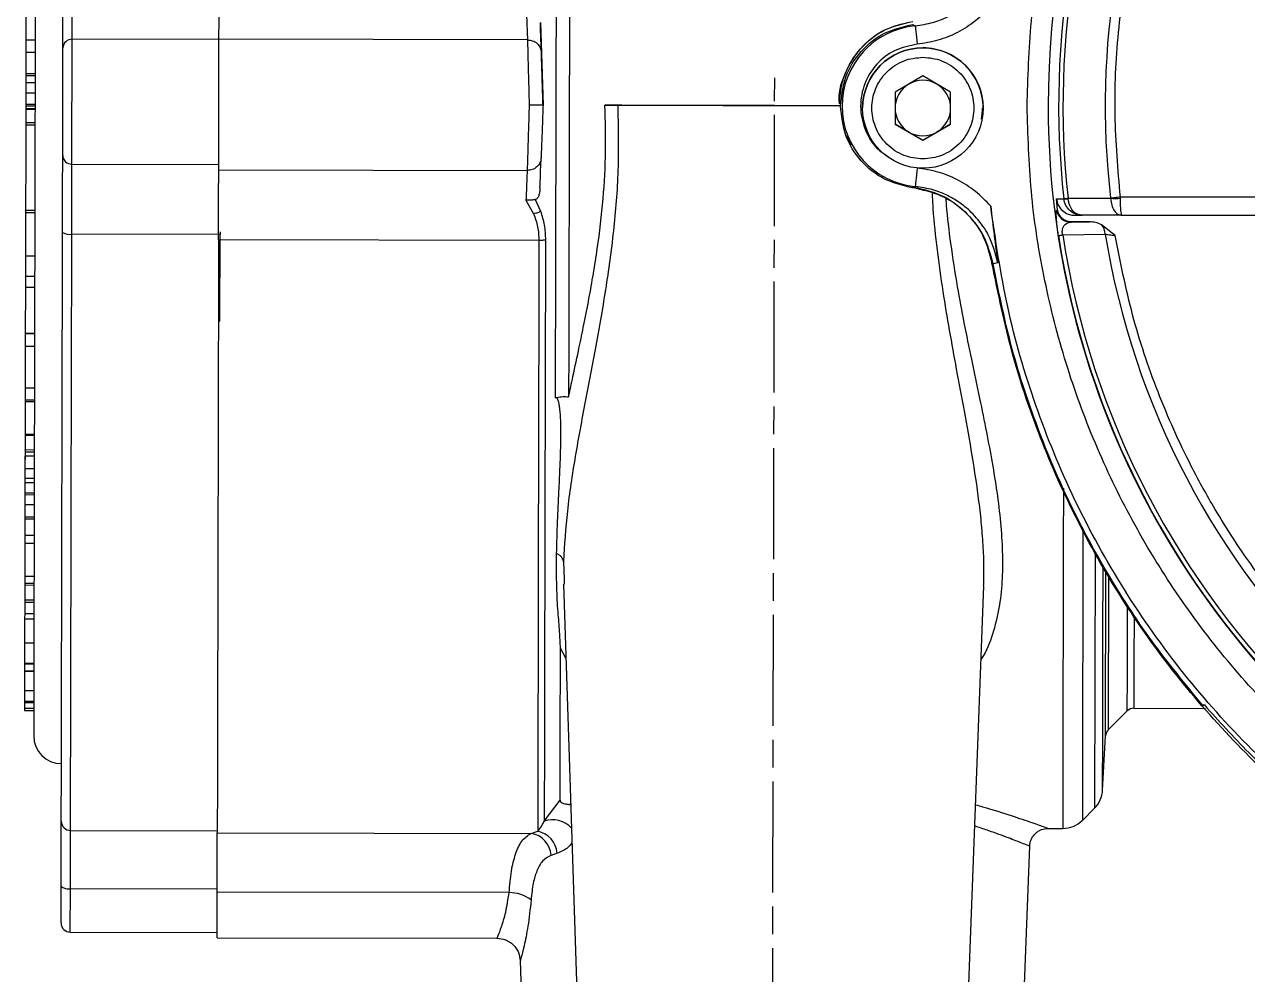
# Model space of a CAD drawing. Header units: millimetres. Extents: x 2028 to 4172, y 863 to 2379.
# Drawn here: x 2464.3 to 2596.3, y 2052.4 to 2155 of the extents above; entities that cross this region are included whole.
import ezdxf

# ---------------------------------------------------------------- set-up
doc = ezdxf.new("R2010")
doc.units = ezdxf.units.MM
doc.linetypes.add('AM_ISO08W050', pattern=[18, 12, -1.5, 3, -1.5])
doc.layers.add('AM_7', color=4, linetype='AM_ISO08W050', lineweight=25)

msp = doc.modelspace()

# ---------------------------------------------------------------- linework, layer by layer
at = {"color": 7, "linetype": 'Continuous', "lineweight": 25}
for p, q in [((2469.407, 2153.399), (2469.423, 2160.971)), ((2464.415, 2157.088), (2464.407, 2153.349)), ((2519.941, 2155.23), (2520.234, 2146.285)), ((2560.164, 2155.003), (2560.414, 2154.854)), ((2464.407, 2153.349), (2464.404, 2152.02)), ((2464.407, 2153.349), (2465.407, 2153.347)), ((2469.378, 2139.918), (2469.407, 2153.399)), ((2485.249, 2153.365), (2469.407, 2153.399)), ((2518.552, 2153.336), (2485.25, 2153.407)), ((2464.401, 2150.776), (2464.399, 2149.909)), ((2464.402, 2151.123), (2464.401, 2150.776)), ((2464.403, 2151.759), (2464.402, 2151.123)), ((2464.404, 2152.02), (2464.403, 2151.84)), ((2464.403, 2151.84), (2464.403, 2151.759)), ((2464.404, 2152.02), (2465.404, 2152.018)), ((2464.398, 2149.477), (2464.397, 2148.869)), ((2464.399, 2149.708), (2464.398, 2149.477)), ((2464.398, 2149.477), (2465.398, 2149.475)), ((2464.399, 2149.909), (2464.399, 2149.708)), ((2464.399, 2149.708), (2465.399, 2149.706)), ((2464.397, 2148.869), (2464.394, 2147.617)), ((2464.397, 2148.726), (2465.397, 2148.724)), ((2561.234, 2149.436), (2558.234, 2147.704)), ((2564.234, 2147.704), (2561.234, 2149.436)), ((2464.394, 2147.617), (2464.392, 2146.403)), ((2464.394, 2147.617), (2465.394, 2147.615)), ((2558.234, 2147.704), (2558.234, 2144.24)), ((2564.234, 2144.24), (2564.234, 2147.704)), ((2464.391, 2146.23), (2465.391, 2146.228)), ((2464.391, 2145.913), (2465.391, 2145.911)), ((2464.391, 2145.913), (2464.391, 2145.855)), ((2464.391, 2145.855), (2465.391, 2145.853)), ((2464.392, 2146.403), (2465.392, 2146.401)), ((2520.234, 2146.285), (2520.234, 2146.285)), ((2526.907, 2146.27), (2552.351, 2146.216)), ((2552.235, 2146.412), (2552.235, 2146.411)), ((2554.734, 2145.979), (2554.734, 2145.979)), ((2554.794, 2145.979), (2554.794, 2145.979)), ((2567.734, 2145.965), (2567.734, 2145.965)), ((2464.387, 2144.424), (2465.387, 2144.422)), ((2464.387, 2144.424), (2464.387, 2144.148)), ((2558.234, 2144.24), (2561.234, 2142.508)), ((2559.734, 2143.374), (2558.234, 2144.24)), ((2561.234, 2142.508), (2564.234, 2144.24)), ((2564.234, 2144.24), (2562.734, 2143.374)), ((2464.387, 2144.148), (2464.36, 2131.419)), ((2464.387, 2144.148), (2465.387, 2144.146)), ((2553.548, 2142.005), (2552.915, 2143.06)), ((2561.234, 2142.508), (2559.734, 2143.374)), ((2562.734, 2143.374), (2561.234, 2142.508)), ((2561.234, 2142.508), (2561.234, 2142.508)), ((2469.362, 2132.346), (2469.378, 2139.918)), ((2469.378, 2139.918), (2485.221, 2139.884)), ((2485.219, 2139.312), (2518.521, 2139.241)), ((2560.164, 2137.352), (2560.414, 2137.501)), ((2581.496, 2136.226), (2581.493, 2136.267)), ((2582.518, 2136.387), (2633.21, 2136.387)), ((2582.518, 2136.387), (2582.521, 2136.226)), ((2518.385, 2136.018), (2519.209, 2134.56)), ((2519.377, 2136.08), (2519.957, 2134.824)), ((2575.645, 2136.168), (2576.45, 2136.165)), ((2575.783, 2134.992), (2575.645, 2136.168)), ((2575.689, 2134.959), (2575.783, 2134.992)), ((2576.448, 2136.183), (2576.45, 2136.165)), ((2576.911, 2136.234), (2581.496, 2136.226)), ((2576.916, 2136.165), (2576.911, 2136.234)), ((2465.367, 2134.905), (2464.367, 2134.907)), ((2464.367, 2134.685), (2465.367, 2134.682)), ((2577.175, 2133.643), (2579.216, 2133.677)), ((2579.216, 2133.677), (2577.272, 2133.677)), ((2577.636, 2134.387), (2578.424, 2134.387)), ((2578.424, 2134.387), (2578.133, 2134.439)), ((2578.424, 2134.387), (2578.162, 2134.449)), ((2582.719, 2134.387), (2578.424, 2134.387)), ((2582.719, 2134.387), (2633.21, 2134.387)), ((2485.362, 2132.312), (2469.362, 2132.346)), ((2485.342, 2122.926), (2485.362, 2132.312)), ((2485.362, 2132.599), (2485.362, 2132.312)), ((2576.328, 2132.27), (2580.928, 2132.353)), ((2581.999, 2132.202), (2580.524, 2133.377)), ((2519.789, 2131.668), (2485.203, 2131.742)), ((2464.357, 2129.998), (2464.352, 2127.823)), ((2464.357, 2129.998), (2465.357, 2129.996)), ((2569.332, 2129.269), (2568.815, 2129.149)), ((2464.352, 2127.823), (2464.349, 2126.632)), ((2464.352, 2127.823), (2465.352, 2127.821)), ((2464.349, 2126.632), (2464.339, 2121.671)), ((2464.349, 2126.632), (2465.349, 2126.63)), ((2464.339, 2121.639), (2464.336, 2120.25)), ((2464.339, 2121.671), (2465.339, 2121.669)), ((2464.339, 2121.671), (2464.339, 2121.639)), ((2464.339, 2121.639), (2465.339, 2121.637)), ((2464.336, 2120.25), (2464.326, 2115.765)), ((2464.336, 2120.25), (2465.336, 2120.248)), ((2464.326, 2115.765), (2464.323, 2114.451)), ((2464.326, 2115.765), (2465.326, 2115.763)), ((2464.323, 2114.289), (2464.315, 2110.745)), ((2464.323, 2114.451), (2465.323, 2114.449)), ((2464.323, 2114.451), (2464.323, 2114.289)), ((2464.323, 2114.289), (2465.323, 2114.287)), ((2464.315, 2110.643), (2464.312, 2109.076)), ((2464.315, 2110.745), (2465.315, 2110.743)), ((2464.315, 2110.745), (2464.315, 2110.643)), ((2464.315, 2110.744), (2464.315, 2110.643)), ((2464.315, 2110.643), (2465.315, 2110.64)), ((2464.312, 2109.068), (2464.309, 2107.731)), ((2464.311, 2108.849), (2465.311, 2108.847)), ((2464.312, 2109.076), (2465.312, 2109.074)), ((2464.309, 2107.731), (2464.307, 2106.68)), ((2464.311, 2108.423), (2465.311, 2108.421)), ((2464.305, 2105.991), (2465.305, 2105.989)), ((2464.308, 2107.025), (2465.308, 2107.023)), ((2464.304, 2105.542), (2464.302, 2104.429)), ((2464.304, 2105.542), (2465.304, 2105.54)), ((2464.302, 2104.215), (2464.299, 2103.15)), ((2464.302, 2104.429), (2465.302, 2104.427)), ((2464.302, 2104.429), (2464.302, 2104.215)), ((2464.302, 2104.215), (2465.302, 2104.213)), ((2464.299, 2103.15), (2464.296, 2101.805)), ((2464.299, 2103.15), (2465.299, 2103.148)), ((2464.296, 2101.591), (2464.292, 2099.84)), ((2464.296, 2101.805), (2465.296, 2101.803)), ((2464.296, 2101.805), (2464.296, 2101.591)), ((2464.296, 2101.591), (2465.296, 2101.589)), ((2464.292, 2099.84), (2464.29, 2098.981)), ((2464.292, 2099.84), (2465.292, 2099.838)), ((2464.29, 2098.981), (2464.283, 2095.403)), ((2464.29, 2098.981), (2465.29, 2098.978)), ((2579.817, 2098.003), (2579.758, 2070.343)), ((2522.44, 2097.007), (2522.512, 2095.035)), ((2464.283, 2095.403), (2464.281, 2094.641)), ((2464.283, 2095.403), (2465.283, 2095.401)), ((2580.956, 2078.159), (2580.994, 2095.921)), ((2581.284, 2095.484), (2581.249, 2078.813)), ((2464.281, 2094.458), (2464.277, 2092.847)), ((2464.281, 2094.641), (2465.281, 2094.639)), ((2464.281, 2094.641), (2464.281, 2094.458)), ((2464.281, 2094.458), (2465.281, 2094.456)), ((2522.438, 2094.547), (2524.021, 2046.277)), ((2522.512, 2095.035), (2522.53, 2094.55)), ((2566.02, 2046.187), (2567.806, 2094.351)), ((2567.795, 2094.352), (2567.798, 2094.523)), ((2464.277, 2092.847), (2465.277, 2092.845)), ((2464.277, 2092.847), (2464.277, 2092.593)), ((2464.274, 2091.372), (2464.273, 2090.805)), ((2464.277, 2092.593), (2464.274, 2091.372)), ((2464.274, 2091.372), (2465.274, 2091.37)), ((2464.277, 2092.593), (2465.277, 2092.591)), ((2464.273, 2090.805), (2464.267, 2088.202)), ((2464.273, 2090.805), (2465.273, 2090.803)), ((2464.267, 2088.202), (2464.263, 2086.008)), ((2464.267, 2088.202), (2465.267, 2088.2)), ((2522.7, 2086.573), (2522.109, 2087.633)), ((2464.261, 2085.156), (2464.256, 2083.061)), ((2464.262, 2085.94), (2464.261, 2085.201)), ((2464.261, 2085.201), (2464.261, 2085.156)), ((2464.261, 2085.201), (2465.261, 2085.199)), ((2464.261, 2085.156), (2465.261, 2085.154)), ((2464.263, 2086.008), (2464.262, 2085.94)), ((2464.262, 2085.94), (2465.262, 2085.938)), ((2464.263, 2086.008), (2465.263, 2086.006)), ((2464.256, 2083.061), (2464.254, 2081.926)), ((2464.256, 2083.061), (2465.256, 2083.058)), ((2464.254, 2081.754), (2464.252, 2081.14)), ((2464.252, 2081.14), (2465.252, 2081.138)), ((2464.252, 2081.14), (2464.252, 2080.918)), ((2464.252, 2080.918), (2465.252, 2080.916)), ((2464.254, 2081.926), (2465.254, 2081.924)), ((2464.254, 2081.926), (2464.254, 2081.754)), ((2464.254, 2081.754), (2465.253, 2081.752)), ((2581.249, 2078.813), (2583.302, 2080.857)), ((2584.009, 2081.149), (2591.758, 2081.132)), ((2591.485, 2081.423), (2591.597, 2081.535)), ((2580.635, 2072.271), (2580.956, 2078.159)), ((2520.362, 2068.941), (2522.074, 2071.204)), ((2523.013, 2070.76), (2523.216, 2070.813)), ((2523.013, 2070.76), (2523.22, 2070.709)), ((2578.448, 2069.039), (2579.758, 2070.343)), ((2469.21, 2061.627), (2469.224, 2067.949)), ((2469.224, 2067.949), (2485.067, 2067.915)), ((2485.066, 2067.707), (2518.942, 2067.634)), ((2518.942, 2067.634), (2519.652, 2067.855)), ((2574.767, 2068.168), (2576.325, 2068.165)), ((2521.752, 2065.487), (2521.101, 2065.259)), ((2572.02, 2046.174), (2572.764, 2066.243)), ((2469.201, 2056.959), (2469.21, 2061.627)), ((2485.053, 2061.593), (2469.21, 2061.627)), ((2516.569, 2061.228), (2485.053, 2061.295)), ((2469.201, 2056.959), (2485.043, 2056.925)), ((2485.042, 2056.36), (2515.279, 2056.296)), ((2517.771, 2053.913), (2518.021, 2046.29))]:
    msp.add_line(p, q, dxfattribs=at)
at = {"color": 7, "linetype": 'Continuous', "lineweight": 25, "flags": 128}
for points in [[(2523.087, 2157.693), (2523.076, 2152.244), (2523.064, 2146.766), (2523.052, 2141.286), (2523.04, 2135.83), (2523.029, 2130.426), (2523.017, 2125.1), (2523.006, 2119.878), (2522.995, 2114.788)], [(2521.581, 2114.675), (2521.592, 2119.61), (2521.602, 2124.667), (2521.613, 2129.824), (2521.625, 2135.055), (2521.636, 2140.338), (2521.647, 2145.648), (2521.659, 2150.961), (2521.67, 2156.252)], [(2560.414, 2154.854), (2560.418, 2154.81), (2560.429, 2154.692), (2560.447, 2154.506), (2560.47, 2154.259), (2560.499, 2153.958), (2560.531, 2153.617), (2560.566, 2153.247), (2560.602, 2152.863)], [(2560.602, 2139.492), (2560.566, 2139.107), (2560.531, 2138.738), (2560.499, 2138.396), (2560.47, 2138.096), (2560.447, 2137.848), (2560.429, 2137.662), (2560.418, 2137.545), (2560.414, 2137.501)], [(2581.493, 2136.267), (2581.6, 2136.279), (2581.715, 2136.293), (2581.838, 2136.307), (2581.966, 2136.322), (2582.1, 2136.338), (2582.237, 2136.354), (2582.377, 2136.37), (2582.518, 2136.387)], [(2576.448, 2136.183), (2576.462, 2136.185), (2576.49, 2136.188), (2576.53, 2136.192), (2576.583, 2136.198), (2576.648, 2136.205), (2576.725, 2136.214), (2576.813, 2136.224), (2576.911, 2136.234)], [(2577.175, 2133.643), (2577.23, 2133.662), (2577.272, 2133.677)], [(2469.224, 2067.949), (2469.226, 2069.09), (2469.23, 2070.581), (2469.234, 2072.416), (2469.238, 2074.588), (2469.244, 2077.086), (2469.25, 2079.898), (2469.256, 2083.012), (2469.263, 2086.415), (2469.271, 2090.09), (2469.28, 2094.021), (2469.289, 2098.19), (2469.298, 2102.579), (2469.308, 2107.167), (2469.318, 2111.934), (2469.329, 2116.857), (2469.339, 2121.916), (2469.35, 2127.087), (2469.362, 2132.346)], [(2519.789, 2131.668), (2519.777, 2126.209), (2519.766, 2120.847), (2519.755, 2115.61), (2519.744, 2110.523), (2519.733, 2105.611), (2519.723, 2100.897), (2519.714, 2096.406), (2519.704, 2092.158), (2519.696, 2088.174), (2519.688, 2084.475), (2519.681, 2081.078), (2519.674, 2077.999), (2519.668, 2075.254), (2519.663, 2072.857), (2519.659, 2070.818), (2519.655, 2069.148), (2519.652, 2067.855)], [(2520.496, 2131.72), (2520.485, 2126.488), (2520.474, 2121.346), (2520.463, 2116.317), (2520.453, 2111.423), (2520.443, 2106.686), (2520.433, 2102.128), (2520.424, 2097.77), (2520.415, 2093.631), (2520.406, 2089.73), (2520.399, 2086.084), (2520.391, 2082.711), (2520.385, 2079.624), (2520.379, 2076.839), (2520.374, 2074.368), (2520.369, 2072.222), (2520.365, 2070.41), (2520.362, 2068.941)], [(2575.868, 2132.199), (2575.882, 2132.202), (2575.909, 2132.206), (2575.949, 2132.212), (2576.002, 2132.22), (2576.067, 2132.23), (2576.143, 2132.242), (2576.23, 2132.255), (2576.328, 2132.27)], [(2576.403, 2104.907), (2576.402, 2104.05), (2576.392, 2099.746), (2576.384, 2095.651), (2576.375, 2091.783), (2576.368, 2088.159), (2576.36, 2084.796), (2576.354, 2081.709), (2576.348, 2078.911), (2576.342, 2076.415), (2576.338, 2074.233), (2576.334, 2072.374), (2576.331, 2070.846), (2576.328, 2069.657), (2576.326, 2068.812), (2576.325, 2068.314), (2576.325, 2068.165)], [(2578.515, 2100.224), (2578.512, 2099.183), (2578.504, 2095.124), (2578.496, 2091.301), (2578.488, 2087.735), (2578.481, 2084.439), (2578.475, 2081.431), (2578.469, 2078.724), (2578.464, 2076.331), (2578.459, 2074.262), (2578.455, 2072.528), (2578.453, 2071.136), (2578.45, 2070.093), (2578.449, 2069.404), (2578.448, 2069.072), (2578.448, 2069.039)], [(2468.211, 2061.981), (2468.23, 2061.912), (2468.287, 2061.846), (2468.379, 2061.785), (2468.504, 2061.731), (2468.655, 2061.687), (2468.828, 2061.654), (2469.015, 2061.634), (2469.21, 2061.627)]]:
    msp.add_lwpolyline(points, dxfattribs=at)
at = {"color": 7, "linetype": 'Continuous', "lineweight": 25}
msp.add_circle((2561.234, 2145.972), 6.5, dxfattribs=at)
for centre, radius, start, end in [((2666.234, 2146.177), 91.48, 295.79271, 180), ((2666.234, 2146.176), 90.341, 353.64897, 186.35103), ((2666.234, 2146.176), 89.875, 353.64897, 186.35103), ((2666.234, 2146.176), 85.319, 353.33017, 186.66983), ((2561.234, 2146.177), 8.715, 95.40246, 264.59754), ((2469.374, 2152.43), 0.97, 88.05077, 177.92611), ((2561.234, 2145.972), 6.5, 90, 179.93876), ((2561.234, 2145.972), 6.5, 359.93876, 90), ((2561.234, 2145.972), 3, 120, 180), ((2561.234, 2145.972), 3, 60, 120), ((2561.234, 2145.972), 3, 0, 60), ((2561.234, 2145.972), 3, 180, 240), ((2561.234, 2145.972), 3, 300, 0), ((2666.234, 2146.177), 91.48, 180, 290.22656), ((2561.234, 2145.972), 3, 240, 300), ((2469.349, 2140.887), 0.97, 181.82891, 271.70426), ((2577.178, 2135.143), 1.5, 187.07071, 269.91276), ((2576.683, 2137.991), 1.84, 262.72784, 277.27081), ((2582.009, 2150.549), 14.332, 267.94958, 272.05017), ((2469.123, 2133.878), 1.551, 240.61194, 278.85648), ((2579.167, 2132.251), 1.764, 3.33536, 39.6988), ((2666.234, 2146.177), 86.42, 189.2043, 262.12076), ((2666.234, 2146.177), 91.441, 188.79238, 262.46584), ((2666.234, 2146.177), 90.976, 188.79238, 262.46584), ((2584.007, 2080.149), 1, 89.87803, 134.86738), ((2468.246, 2078.161), 3, 179.87751, 269.87751), ((2581.954, 2078.105), 1, 134.87751, 176.87751), ((2577.641, 2072.469), 3, 314.87751, 356.87751), ((2469.218, 2068.941), 0.992, 180.34725, 270.33968), ((2521.272, 2066.398), 2.7, 41.22775, 109.68883), ((2576.331, 2071.165), 3, 269.87751, 314.87751), ((2518.509, 2065.072), 2.599, 4.13755, 80.39959), ((2519.14, 2065.286), 2.62, 4.39901, 78.72064), ((2516.591, 2057.271), 3.957, 53.57818, 90.31639), ((2469.203, 2057.959), 1, 179.87751, 269.87751)]:
    msp.add_arc(centre, radius, start, end, dxfattribs=at)
msp.add_ellipse((2561.234, 2145.972), major_axis=(0.003, 6.44), ratio=0.9999906, start_param=4.5235268, end_param=4.7129235, dxfattribs=at)
for points in [[(2572.494, 2146.177), (2572.581, 2149.245), (2572.755, 2155.38), (2574.158, 2164.495), (2576.383, 2173.432), (2579.491, 2182.108), (2583.43, 2190.437), (2588.167, 2198.34), (2593.656, 2205.741), (2599.843, 2212.568), (2606.671, 2218.756), (2614.071, 2224.245), (2621.974, 2228.982), (2630.304, 2232.921), (2638.979, 2236.028), (2647.917, 2238.254), (2657.032, 2239.657), (2663.167, 2239.831), (2666.234, 2239.918)], [(2666.234, 2230.463), (2663.272, 2230.373), (2657.346, 2230.192), (2648.557, 2228.737), (2639.964, 2226.432), (2631.663, 2223.217), (2623.746, 2219.152), (2616.301, 2214.274), (2609.411, 2208.64), (2603.152, 2202.312), (2597.594, 2195.36), (2592.798, 2187.862), (2588.818, 2179.901), (2585.7, 2171.566), (2583.471, 2162.947), (2582.179, 2154.145), (2581.755, 2145.246), (2582.264, 2139.34), (2582.518, 2136.387)], [(2485.25, 2153.407), (2485.25, 2153.764), (2485.252, 2154.478), (2485.256, 2156.277), (2485.26, 2158.46), (2485.264, 2160.138), (2485.266, 2160.977)], [(2552.344, 2146.177), (2552.458, 2147.253), (2552.685, 2149.403), (2554.449, 2152.19), (2557.002, 2154.276), (2559.11, 2154.761), (2560.164, 2155.003)], [(2485.219, 2139.312), (2485.22, 2139.637), (2485.221, 2140.286), (2485.225, 2141.998), (2485.23, 2144.067), (2485.234, 2146.359), (2485.239, 2148.652), (2485.244, 2150.721), (2485.247, 2152.433), (2485.249, 2153.082), (2485.25, 2153.407)], [(2545.234, 2146.231), (2543.675, 2146.235), (2540.556, 2146.241), (2536.058, 2146.251), (2531.85, 2146.26), (2529.479, 2146.265), (2528.294, 2146.268)], [(2560.164, 2137.352), (2559.11, 2137.594), (2557.002, 2138.078), (2554.449, 2140.165), (2552.685, 2142.951), (2552.458, 2145.102), (2552.344, 2146.177)], [(2666.234, 2052.437), (2663.167, 2052.524), (2657.032, 2052.698), (2647.917, 2054.101), (2638.979, 2056.326), (2630.304, 2059.434), (2621.974, 2063.372), (2614.071, 2068.11), (2606.671, 2073.598), (2599.843, 2079.786), (2593.656, 2086.613), (2588.167, 2094.014), (2583.43, 2101.917), (2579.491, 2110.247), (2576.383, 2118.922), (2574.158, 2127.86), (2572.755, 2136.974), (2572.581, 2143.11), (2572.494, 2146.177)], [(2485.203, 2131.742), (2485.205, 2132.581), (2485.209, 2134.259), (2485.213, 2136.442), (2485.217, 2138.241), (2485.219, 2138.955), (2485.219, 2139.312)], [(2655.445, 2048.504), (2651.793, 2049.028), (2644.49, 2050.076), (2633.847, 2053.196), (2623.604, 2057.403), (2613.903, 2062.759), (2604.864, 2069.163), (2596.602, 2076.545), (2589.221, 2084.807), (2582.816, 2093.846), (2577.461, 2103.547), (2573.253, 2113.79), (2570.133, 2124.433), (2569.085, 2131.736), (2568.561, 2135.388)], [(2485.203, 2131.742), (2485.198, 2129.127), (2485.186, 2123.898), (2485.17, 2116.318), (2485.155, 2109.03), (2485.14, 2102.12), (2485.126, 2095.653), (2485.113, 2089.696), (2485.102, 2084.309), (2485.092, 2079.545), (2485.083, 2075.449), (2485.076, 2072.08), (2485.07, 2069.401), (2485.067, 2068.272), (2485.066, 2067.707)], [(2520.496, 2131.72), (2520.447, 2131.712), (2520.349, 2131.696), (2520.174, 2131.68), (2519.985, 2131.67), (2519.854, 2131.669), (2519.789, 2131.668)], [(2648.902, 2048.706), (2645.608, 2049.393), (2639.02, 2050.765), (2629.467, 2054.086), (2620.284, 2058.29), (2611.581, 2063.426), (2603.444, 2069.415), (2595.96, 2076.203), (2589.204, 2083.716), (2583.25, 2091.878), (2578.151, 2100.603), (2573.987, 2109.804), (2570.707, 2119.371), (2569.363, 2125.965), (2568.69, 2129.262)], [(2591.485, 2081.423), (2589.598, 2083.72), (2585.824, 2088.313), (2580.979, 2095.814), (2576.778, 2103.685), (2573.331, 2111.913), (2570.578, 2120.408), (2569.403, 2126.236), (2568.815, 2129.149)], [(2591.597, 2081.535), (2593.173, 2079.779), (2596.326, 2076.268), (2599.836, 2073.116), (2601.592, 2071.54)], [(2485.053, 2061.295), (2485.054, 2062.086), (2485.058, 2063.669), (2485.062, 2065.581), (2485.065, 2067.041), (2485.066, 2067.485), (2485.066, 2067.707)], [(2485.042, 2056.36), (2485.042, 2056.428), (2485.042, 2056.563), (2485.045, 2057.632), (2485.048, 2059.21), (2485.051, 2060.6), (2485.053, 2061.295)]]:
    msp.add_open_spline(points, degree=3, dxfattribs=at)
for points, knots in [([(2465.539, 2215.167), (2465.539, 2215.112), (2465.538, 2215.002), (2465.536, 2214.092), (2465.533, 2212.606), (2465.529, 2210.432), (2465.523, 2207.602), (2465.515, 2204.088), (2465.506, 2199.934), (2465.496, 2195.19), (2465.485, 2189.929), (2465.473, 2184.237), (2465.46, 2178.214), (2465.446, 2171.991), (2465.433, 2165.626), (2465.419, 2159.273), (2465.406, 2152.934), (2465.397, 2148.756), (2465.392, 2146.667)], [0, 0, 0, 0, 0.058246, 0.1164969, 0.1782401, 0.2399881, 0.303803, 0.3686255, 0.4341376, 0.5, 0.5658624, 0.6313745, 0.696197, 0.7600119, 0.821755, 0.8835031, 0.9417503, 1, 1, 1, 1]), ([(2560.414, 2154.854), (2561.055, 2154.95), (2562.278, 2155.135), (2563.757, 2155.737), (2564.846, 2156.352), (2565.613, 2156.894), (2566.9, 2157.989), (2568.48, 2159.948), (2569.052, 2162.055), (2569.332, 2163.086)], [0, 0, 0, 0, 0.1490589, 0.284486, 0.365253, 0.4374072, 0.5004523, 0.7554674, 1, 1, 1, 1]), ([(2468.405, 2152.465), (2468.406, 2152.856), (2468.407, 2153.651), (2468.411, 2155.641), (2468.417, 2158.054), (2468.421, 2159.891), (2468.422, 2160.794)], [0, 0, 0, 0, 0.2457963, 0.5, 0.7542037, 1, 1, 1, 1]), ([(2518.429, 2156.56), (2518.456, 2155.845), (2518.509, 2154.462), (2518.538, 2153.703), (2518.552, 2153.336)], [0, 0, 0, 0, 0.5167256, 1, 1, 1, 1]), ([(2568.561, 2156.967), (2568.027, 2156.414), (2566.962, 2155.313), (2565.005, 2154.093), (2562.877, 2153.207), (2561.362, 2152.978), (2560.602, 2152.863)], [0, 0, 0, 0, 0.250755, 0.4999887, 0.7492331, 1, 1, 1, 1]), ([(2520.048, 2151.976), (2520.035, 2152.36), (2520.01, 2153.142), (2519.964, 2154.527), (2519.941, 2155.23)], [0, 0, 0, 0, 0.49215484, 1, 1, 1, 1]), ([(2552.236, 2146.412), (2552.236, 2146.415), (2552.043, 2147.48), (2552.727, 2149.689), (2554.33, 2152.487), (2556.955, 2154.598), (2559.077, 2155.089), (2560.137, 2155.335)], [0, 0, 0, 0, 0.0007305, 0.2505479, 0.5003652, 0.7501826, 1, 1, 1, 1]), ([(2552.235, 2146.421), (2552.289, 2147.167), (2552.38, 2148.422), (2553.117, 2150.474), (2554.501, 2152.624), (2556.982, 2154.615), (2559.108, 2155.1), (2560.137, 2155.335)], [0, 0, 0, 0, 0.1721657, 0.2895759, 0.5005369, 0.7581236, 1, 1, 1, 1]), ([(2468.392, 2146.661), (2468.394, 2147.272), (2468.396, 2148.525), (2468.4, 2150.241), (2468.403, 2151.659), (2468.404, 2152.2), (2468.405, 2152.465)], [0, 0, 0, 0, 0.24417795, 0.5, 0.75582205, 1, 1, 1, 1]), ([(2518.552, 2153.336), (2518.558, 2153.071), (2518.572, 2152.531), (2518.607, 2151.129), (2518.65, 2149.543), (2518.693, 2147.878), (2518.719, 2146.845), (2518.733, 2146.288)], [0, 0, 0, 0, 0.210699, 0.4283077, 0.6613624, 0.8175755, 1, 1, 1, 1]), ([(2518.552, 2153.336), (2518.736, 2153.318), (2519.12, 2153.28), (2519.619, 2152.967), (2519.968, 2152.509), (2520.022, 2152.149), (2520.048, 2151.976)], [0, 0, 0, 0, 0.2401532, 0.4994831, 0.7591014, 1, 1, 1, 1]), ([(2560.602, 2152.863), (2559.788, 2152.697), (2558.16, 2152.364), (2556.154, 2150.789), (2554.828, 2148.66), (2554.361, 2146.171), (2554.841, 2143.718), (2555.94, 2141.766), (2557.055, 2141.023), (2557.481, 2140.739)], [0, 0, 0, 0, 0.1511127, 0.3022254, 0.453338, 0.6044507, 0.7555634, 0.9066761, 1, 1, 1, 1]), ([(2464.404, 2152.02), (2464.403, 2151.545), (2464.4, 2150.463), (2464.399, 2149.901), (2464.399, 2149.749), (2464.399, 2149.708)], [0, 0, 0, 0, 0.3643853, 0.8308514, 1, 1, 1, 1]), ([(2520.234, 2146.285), (2520.214, 2146.901), (2520.174, 2148.132), (2520.119, 2149.804), (2520.074, 2151.189), (2520.056, 2151.713), (2520.048, 2151.976)], [0, 0, 0, 0, 0.2499144, 0.4998312, 0.749722, 1, 1, 1, 1]), ([(2561.234, 2140.472), (2560.542, 2140.545), (2559.478, 2140.658), (2558.197, 2141.344), (2557.317, 2142.054), (2556.603, 2142.935), (2555.938, 2144.216), (2555.601, 2145.972), (2555.938, 2147.728), (2556.603, 2149.009), (2557.317, 2149.89), (2558.197, 2150.6), (2559.478, 2151.285), (2560.542, 2151.398), (2561.234, 2151.472)], [0, 0, 0, 0, 0.1197284, 0.1841803, 0.25, 0.3158197, 0.3802716, 0.5, 0.6197284, 0.6841803, 0.75, 0.8158197, 0.8802716, 1, 1, 1, 1]), ([(2561.234, 2151.472), (2561.926, 2151.398), (2562.99, 2151.285), (2564.271, 2150.6), (2565.151, 2149.89), (2565.865, 2149.009), (2566.53, 2147.728), (2566.867, 2145.972), (2566.53, 2144.216), (2565.865, 2142.935), (2565.151, 2142.054), (2564.271, 2141.344), (2562.99, 2140.658), (2561.926, 2140.545), (2561.234, 2140.472)], [0, 0, 0, 0, 0.1197284, 0.1841803, 0.25, 0.3158197, 0.3802716, 0.5, 0.6197284, 0.6841803, 0.75, 0.8158197, 0.8802716, 1, 1, 1, 1]), ([(2464.398, 2149.477), (2464.398, 2149.449), (2464.398, 2149.394), (2464.398, 2149.244), (2464.397, 2149.035), (2464.397, 2148.855), (2464.397, 2148.748), (2464.397, 2148.726)], [0, 0, 0, 0, 0.2821351, 0.5661087, 0.7576061, 0.9501635, 1, 1, 1, 1]), ([(2464.391, 2145.855), (2464.39, 2145.452), (2464.388, 2144.762), (2464.388, 2144.523), (2464.387, 2144.424)], [0, 0, 0, 0, 0.58376, 1, 1, 1, 1]), ([(2464.392, 2146.403), (2464.392, 2146.4), (2464.392, 2146.393), (2464.392, 2146.335), (2464.391, 2146.265), (2464.391, 2146.23)], [0, 0, 0, 0, 0.35686, 0.67714, 1, 1, 1, 1]), ([(2464.392, 2146.374), (2464.391, 2146.302), (2464.391, 2146.085), (2464.391, 2145.982), (2464.391, 2145.913)], [0, 0, 0, 0, 0.3322323, 1, 1, 1, 1]), ([(2465.392, 2146.667), (2465.388, 2144.578), (2465.379, 2140.4), (2465.365, 2134.061), (2465.352, 2127.709), (2465.338, 2121.343), (2465.325, 2115.12), (2465.312, 2109.097), (2465.3, 2103.405), (2465.289, 2098.144), (2465.278, 2093.4), (2465.27, 2089.246), (2465.262, 2085.732), (2465.256, 2082.902), (2465.251, 2080.728), (2465.248, 2079.242), (2465.246, 2078.332), (2465.246, 2078.222), (2465.246, 2078.167)], [0, 0, 0, 0, 0.0582472, 0.1164969, 0.1782401, 0.2399881, 0.303803, 0.3686255, 0.4341376, 0.5, 0.5658624, 0.6313745, 0.696197, 0.7600119, 0.821755, 0.8835031, 0.9417491, 1, 1, 1, 1]), ([(2468.38, 2140.856), (2468.38, 2141.121), (2468.382, 2141.662), (2468.385, 2143.08), (2468.388, 2144.796), (2468.391, 2146.049), (2468.392, 2146.661)], [0, 0, 0, 0, 0.244178, 0.5, 0.755822, 1, 1, 1, 1]), ([(2518.733, 2146.288), (2518.717, 2145.731), (2518.686, 2144.697), (2518.636, 2143.032), (2518.587, 2141.446), (2518.546, 2140.045), (2518.529, 2139.506), (2518.521, 2139.241)], [0, 0, 0, 0, 0.1824675, 0.3387374, 0.5719456, 0.7894595, 1, 1, 1, 1]), ([(2520.234, 2146.285), (2520.221, 2146.285), (2520.192, 2146.285), (2519.972, 2146.286), (2519.686, 2146.287), (2519.402, 2146.288), (2519.077, 2146.289), (2518.848, 2146.288), (2518.733, 2146.288)], [0, 0, 0, 0, 0.18847997, 0.42721358, 0.56362109, 0.70735592, 0.85432769, 1, 1, 1, 1]), ([(2520.234, 2146.285), (2520.211, 2145.667), (2520.166, 2144.438), (2520.104, 2142.777), (2520.053, 2141.389), (2520.033, 2140.862), (2520.023, 2140.595)], [0, 0, 0, 0, 0.25071243, 0.49860627, 0.74572197, 1, 1, 1, 1]), ([(2528.294, 2146.268), (2528.343, 2144.059), (2528.44, 2139.644), (2527.933, 2133.111), (2527.065, 2126.636), (2525.951, 2120.356), (2524.766, 2114.221), (2523.669, 2108.268), (2522.767, 2102.471), (2522.547, 2098.802), (2522.44, 2097.007)], [0, 0, 0, 0, 0.1250292, 0.2499672, 0.3728497, 0.5015606, 0.6239941, 0.7479003, 0.8765979, 1, 1, 1, 1]), ([(2522.995, 2114.788), (2523.15, 2115.511), (2523.53, 2117.284), (2524.087, 2119.883), (2524.67, 2122.697), (2525.186, 2125.334), (2525.675, 2128.069), (2526.24, 2131.654), (2526.758, 2136.063), (2527.056, 2141.251), (2526.956, 2144.62), (2526.907, 2146.27)], [0, 0, 0, 0, 0.0735541, 0.1803514, 0.2595907, 0.3508784, 0.4369274, 0.5223462, 0.6912899, 0.8487585, 1, 1, 1, 1]), ([(2528.293, 2146.268), (2528.12, 2146.268), (2527.833, 2146.268), (2527.342, 2146.27), (2527.052, 2146.27), (2526.907, 2146.27)], [0, 0, 0, 0, 0.4297583, 0.7147964, 1, 1, 1, 1]), ([(2552.351, 2146.216), (2551.534, 2146.218), (2549.233, 2146.223), (2546.802, 2146.228), (2545.234, 2146.231)], [0, 0, 0, 0, 0.35526271, 1, 1, 1, 1]), ([(2468.362, 2132.527), (2468.364, 2133.43), (2468.368, 2135.267), (2468.373, 2137.68), (2468.377, 2139.67), (2468.379, 2140.466), (2468.38, 2140.856)], [0, 0, 0, 0, 0.2457963, 0.5, 0.7542037, 1, 1, 1, 1]), ([(2520.023, 2140.595), (2519.997, 2140.421), (2519.942, 2140.061), (2519.59, 2139.605), (2519.091, 2139.295), (2518.706, 2139.258), (2518.521, 2139.24)], [0, 0, 0, 0, 0.2408964, 0.5005148, 0.7598458, 1, 1, 1, 1]), ([(2519.903, 2137.341), (2519.929, 2138.04), (2519.98, 2139.424), (2520.009, 2140.207), (2520.023, 2140.595)], [0, 0, 0, 0, 0.5043694, 1, 1, 1, 1]), ([(2518.521, 2139.241), (2518.506, 2138.874), (2518.474, 2138.115), (2518.415, 2136.732), (2518.385, 2136.018)], [0, 0, 0, 0, 0.4833289, 1, 1, 1, 1]), ([(2568.561, 2135.388), (2568.027, 2135.94), (2566.962, 2137.042), (2565.005, 2138.262), (2562.877, 2139.148), (2561.362, 2139.377), (2560.602, 2139.492)], [0, 0, 0, 0, 0.250755, 0.4999887, 0.7492331, 1, 1, 1, 1]), ([(2519.903, 2137.341), (2519.893, 2137.192), (2519.874, 2136.91), (2519.793, 2136.572), (2519.695, 2136.349), (2519.605, 2136.215), (2519.498, 2136.117), (2519.417, 2136.092), (2519.377, 2136.08)], [0, 0, 0, 0, 0.2899249, 0.5479671, 0.6695696, 0.7795481, 0.889482, 1, 1, 1, 1]), ([(2568.815, 2129.149), (2568.534, 2130.182), (2567.972, 2132.243), (2565.954, 2134.788), (2563.304, 2136.669), (2561.212, 2137.124), (2560.164, 2137.352)], [0, 0, 0, 0, 0.2500466, 0.4994486, 0.7493959, 1, 1, 1, 1]), ([(2560.28, 2137.421), (2561.258, 2137.202), (2563.275, 2136.75), (2565.85, 2134.89), (2567.857, 2132.35), (2568.412, 2130.291), (2568.69, 2129.262)], [0, 0, 0, 0, 0.2386895, 0.4924596, 0.7462298, 1, 1, 1, 1]), ([(2569.332, 2129.269), (2569.057, 2130.303), (2568.686, 2131.695), (2567.731, 2133.23), (2567.053, 2134.11), (2566.237, 2134.949), (2565.219, 2135.775), (2563.908, 2136.557), (2562.278, 2137.22), (2561.055, 2137.404), (2560.414, 2137.501)], [0, 0, 0, 0, 0.2442896, 0.329036, 0.4144898, 0.500125, 0.5979924, 0.7157703, 0.8510724, 1, 1, 1, 1]), ([(2567.798, 2094.523), (2567.814, 2095.054), (2567.853, 2096.347), (2567.77, 2098.489), (2567.587, 2100.944), (2567.22, 2104.245), (2566.604, 2108.338), (2565.752, 2113.116), (2564.904, 2117.634), (2564.117, 2121.938), (2563.395, 2126.235), (2562.789, 2130.608), (2562.397, 2134.147), (2562.29, 2136.193), (2562.26, 2136.746)], [0, 0, 0, 0, 0.0433409, 0.1057315, 0.1690542, 0.2334738, 0.3560005, 0.4712292, 0.5764178, 0.6730238, 0.7674205, 0.8671142, 0.9640265, 1, 1, 1, 1]), ([(2519.377, 2136.08), (2519.234, 2136.053), (2518.944, 2135.999), (2518.573, 2136.011), (2518.385, 2136.018)], [0, 0, 0, 0, 0.4935466, 1, 1, 1, 1]), ([(2563.719, 2136.131), (2563.732, 2135.923), (2563.832, 2134.31), (2564.233, 2131.138), (2564.885, 2126.884), (2565.671, 2122.725), (2566.495, 2118.695), (2567.328, 2114.764), (2568.089, 2111.051), (2568.721, 2107.692), (2569.248, 2104.429), (2569.639, 2101.221), (2569.848, 2098.091), (2569.83, 2095.114), (2569.552, 2092.233), (2568.892, 2089.453), (2568.202, 2087.503), (2567.599, 2086.557), (2567.512, 2086.42)], [0, 0, 0, 0, 0.0106831, 0.0830391, 0.1654713, 0.2356481, 0.3074556, 0.3870321, 0.4564613, 0.5207151, 0.5842217, 0.6523923, 0.7186099, 0.7834568, 0.8491663, 0.917494, 0.9880997, 1, 1, 1, 1]), ([(2568.561, 2135.388), (2568.681, 2134.32), (2568.922, 2132.173), (2569.195, 2130.24), (2569.332, 2129.269)], [0, 0, 0, 0, 0.4975573, 1, 1, 1, 1]), ([(2575.868, 2132.199), (2575.837, 2132.409), (2575.773, 2132.842), (2575.706, 2133.424), (2575.66, 2133.928), (2575.63, 2134.433), (2575.631, 2134.859), (2575.669, 2134.925), (2575.689, 2134.959)], [0, 0, 0, 0, 0.12078624, 0.24907603, 0.37313457, 0.50137525, 0.74046612, 1, 1, 1, 1]), ([(2575.645, 2136.168), (2575.695, 2135.939), (2575.798, 2135.461), (2576.264, 2134.869), (2576.854, 2134.509), (2577.335, 2134.395), (2577.578, 2134.388), (2577.636, 2134.387)], [0, 0, 0, 0, 0.2384851, 0.4994878, 0.7493253, 0.9396747, 1, 1, 1, 1]), ([(2577.272, 2133.677), (2577.164, 2133.684), (2576.957, 2133.697), (2576.611, 2133.812), (2576.24, 2134.049), (2575.905, 2134.462), (2575.823, 2134.817), (2575.783, 2134.992)], [0, 0, 0, 0, 0.150225, 0.2871088, 0.5005337, 0.7538342, 1, 1, 1, 1]), ([(2578.133, 2134.439), (2577.998, 2134.456), (2577.627, 2134.502), (2577.095, 2134.852), (2576.614, 2135.428), (2576.505, 2135.918), (2576.45, 2136.165)], [0, 0, 0, 0, 0.1562506, 0.4311733, 0.712703, 1, 1, 1, 1]), ([(2578.162, 2134.449), (2578.073, 2134.464), (2577.803, 2134.509), (2577.409, 2134.853), (2577.041, 2135.427), (2576.958, 2135.918), (2576.916, 2136.165)], [0, 0, 0, 0, 0.13857897, 0.41925966, 0.7066858, 1, 1, 1, 1]), ([(2581.496, 2136.226), (2581.526, 2135.972), (2581.586, 2135.47), (2581.882, 2134.867), (2582.273, 2134.463), (2582.571, 2134.412), (2582.719, 2134.387)], [0, 0, 0, 0, 0.2577147, 0.5100976, 0.7565093, 1, 1, 1, 1]), ([(2582.521, 2136.226), (2582.526, 2135.988), (2582.535, 2135.496), (2582.578, 2134.917), (2582.63, 2134.584), (2582.676, 2134.416), (2582.704, 2134.397), (2582.719, 2134.387)], [0, 0, 0, 0, 0.24183895, 0.49912391, 0.70899919, 0.84445044, 1, 1, 1, 1]), ([(2464.367, 2134.685), (2464.366, 2134.498), (2464.366, 2134.201), (2464.364, 2133.41), (2464.362, 2132.557), (2464.36, 2131.508), (2464.358, 2130.63), (2464.357, 2130.106), (2464.357, 2129.998)], [0, 0, 0, 0, 0.2971115, 0.4738096, 0.6178895, 0.7619023, 0.9507985, 1, 1, 1, 1]), ([(2464.367, 2134.865), (2464.367, 2134.877), (2464.367, 2134.929), (2464.367, 2134.791), (2464.367, 2134.685)], [0, 0, 0, 0, 0.23224333, 1, 1, 1, 1]), ([(2519.957, 2134.824), (2519.861, 2134.77), (2519.708, 2134.685), (2519.44, 2134.6), (2519.288, 2134.573), (2519.209, 2134.56)], [0, 0, 0, 0, 0.45438397, 0.71895422, 1, 1, 1, 1]), ([(2519.209, 2134.56), (2519.379, 2134.099), (2519.711, 2133.198), (2519.763, 2132.17), (2519.789, 2131.668)], [0, 0, 0, 0, 0.5115088, 1, 1, 1, 1]), ([(2519.957, 2134.824), (2520.113, 2134.336), (2520.424, 2133.361), (2520.472, 2132.266), (2520.496, 2131.72)], [0, 0, 0, 0, 0.5006519, 1, 1, 1, 1]), ([(2576.328, 2132.27), (2576.315, 2132.338), (2576.289, 2132.471), (2576.285, 2132.665), (2576.302, 2132.84), (2576.377, 2133.154), (2576.658, 2133.541), (2576.973, 2133.603), (2577.175, 2133.643)], [0, 0, 0, 0, 0.0574109, 0.1145191, 0.1752599, 0.2413213, 0.5124894, 1, 1, 1, 1]), ([(2580.524, 2133.377), (2580.314, 2133.466), (2579.896, 2133.643), (2579.442, 2133.665), (2579.216, 2133.677)], [0, 0, 0, 0, 0.5015357, 1, 1, 1, 1]), ([(2468.226, 2068.935), (2468.227, 2069.462), (2468.23, 2070.524), (2468.235, 2073.063), (2468.242, 2076.332), (2468.251, 2080.395), (2468.261, 2085.206), (2468.273, 2090.699), (2468.286, 2096.792), (2468.3, 2103.395), (2468.315, 2110.374), (2468.33, 2117.616), (2468.346, 2124.993), (2468.357, 2130.031), (2468.362, 2132.527)], [0, 0, 0, 0, 0.0799588, 0.1613715, 0.2441424, 0.3288926, 0.4142166, 0.5, 0.5857784, 0.6711024, 0.7558576, 0.8386237, 0.9200388, 1, 1, 1, 1]), ([(2580.928, 2132.353), (2581.069, 2132.335), (2581.293, 2132.306), (2581.67, 2132.253), (2581.886, 2132.22), (2581.999, 2132.202)], [0, 0, 0, 0, 0.4463965, 0.7099365, 1, 1, 1, 1]), ([(2654.26, 2061.633), (2651.881, 2062.023), (2649.189, 2062.465), (2646.229, 2063.164), (2645.31, 2063.391), (2644.393, 2063.628), (2643.479, 2063.875), (2642.567, 2064.133), (2641.929, 2064.321), (2641.324, 2064.503), (2640.275, 2064.826), (2638.693, 2065.344), (2636.912, 2065.976), (2635.366, 2066.559), (2634.123, 2067.054), (2633.092, 2067.482), (2632.301, 2067.82), (2631.513, 2068.166), (2630.728, 2068.52), (2629.947, 2068.882), (2629.402, 2069.142), (2628.883, 2069.392), (2627.818, 2069.912), (2626.119, 2070.786), (2624.109, 2071.894), (2621.914, 2073.175), (2619.681, 2074.575), (2617.609, 2075.977), (2616.366, 2076.862), (2615.305, 2077.637), (2614.14, 2078.513), (2612.617, 2079.713), (2611.35, 2080.759), (2610.338, 2081.625), (2609.569, 2082.299), (2608.808, 2082.982), (2608.055, 2083.675), (2607.311, 2084.376), (2606.798, 2084.871), (2606.344, 2085.315), (2604.876, 2086.764), (2602.506, 2089.278), (2599.518, 2092.828), (2596.912, 2096.26), (2594.591, 2099.662), (2592.334, 2103.328), (2589.548, 2108.409), (2586.494, 2115.252), (2583.692, 2123.588), (2582.563, 2129.331), (2581.999, 2132.202)], [0, 0, 0, 0, 0.0669054, 0.0756699, 0.0844343, 0.0931986, 0.1019628, 0.110727, 0.119491, 0.1204246, 0.1282783, 0.1499631, 0.1666235, 0.1807533, 0.1958166, 0.2037808, 0.2117449, 0.219709, 0.2276731, 0.2356371, 0.2436011, 0.2444503, 0.2516161, 0.2765316, 0.2974645, 0.315335, 0.3470796, 0.3706379, 0.3847586, 0.3894352, 0.4071383, 0.4252052, 0.4432721, 0.4527358, 0.4621996, 0.4716633, 0.481127, 0.4905907, 0.5000544, 0.5009281, 0.5082098, 0.5573213, 0.596775, 0.6369947, 0.6768853, 0.7110643, 0.7564848, 0.8376565, 0.9188283, 1, 1, 1, 1]), ([(2521.581, 2114.675), (2521.787, 2114.723), (2522.084, 2114.794), (2522.497, 2114.808), (2522.753, 2114.805), (2522.9, 2114.794), (2522.995, 2114.788)], [0, 0, 0, 0, 0.49956977, 0.71942871, 0.81679521, 1, 1, 1, 1]), ([(2521.695, 2097.877), (2521.725, 2099.02), (2521.782, 2101.183), (2521.937, 2104.26), (2522.058, 2106.832), (2522.133, 2108.864), (2522.166, 2110.623), (2522.151, 2112.108), (2522.088, 2113.207), (2521.998, 2113.892), (2521.923, 2114.243), (2521.843, 2114.472), (2521.768, 2114.606), (2521.693, 2114.67), (2521.629, 2114.685), (2521.597, 2114.678), (2521.581, 2114.675)], [0, 0, 0, 0, 0.213401, 0.4039718, 0.5420183, 0.6577816, 0.7501722, 0.8401378, 0.9096308, 0.9385991, 0.9617469, 0.9747371, 0.9850297, 0.9931081, 0.9966201, 1, 1, 1, 1]), ([(2464.312, 2109.076), (2464.312, 2109.062), (2464.312, 2109.032), (2464.312, 2108.974), (2464.312, 2108.904), (2464.311, 2108.855), (2464.311, 2108.849)], [0, 0, 0, 0, 0.2520201, 0.5042319, 0.9403511, 1, 1, 1, 1]), ([(2464.312, 2109.038), (2464.312, 2109.045), (2464.312, 2109.067), (2464.311, 2108.867), (2464.311, 2108.609), (2464.311, 2108.467)], [0, 0, 0, 0, 0.18183517, 0.54938201, 1, 1, 1, 1]), ([(2464.311, 2108.849), (2464.311, 2108.801), (2464.311, 2108.716), (2464.311, 2108.567), (2464.311, 2108.472), (2464.311, 2108.423)], [0, 0, 0, 0, 0.3795737, 0.6815332, 1, 1, 1, 1]), ([(2464.311, 2108.467), (2464.31, 2108.216), (2464.309, 2107.798), (2464.308, 2107.02), (2464.306, 2106.268), (2464.305, 2105.806), (2464.304, 2105.542)], [0, 0, 0, 0, 0.3135051, 0.5209519, 0.7271537, 1, 1, 1, 1]), ([(2464.311, 2108.423), (2464.31, 2108.297), (2464.31, 2107.975), (2464.309, 2107.485), (2464.308, 2107.175), (2464.308, 2107.025)], [0, 0, 0, 0, 0.2516938, 0.6389543, 1, 1, 1, 1]), ([(2464.308, 2107.025), (2464.307, 2106.773), (2464.306, 2106.331), (2464.305, 2106.017), (2464.305, 2106.015), (2464.305, 2106.015)], [0, 0, 0, 0, 0.4389962, 0.7712172, 1, 1, 1, 1]), ([(2522.109, 2087.633), (2522.085, 2088.223), (2522.033, 2089.509), (2521.832, 2091.65), (2521.68, 2094.416), (2521.69, 2096.645), (2521.695, 2097.877)], [0, 0, 0, 0, 0.1881741, 0.4099933, 0.6735642, 1, 1, 1, 1]), ([(2522.439, 2097.007), (2522.42, 2097.088), (2522.382, 2097.252), (2522.223, 2097.486), (2521.998, 2097.703), (2521.796, 2097.82), (2521.695, 2097.877)], [0, 0, 0, 0, 0.2445592, 0.4961213, 0.7496829, 1, 1, 1, 1]), ([(2580.637, 2072.306), (2580.637, 2072.38), (2580.637, 2072.523), (2580.639, 2073.636), (2580.643, 2075.261), (2580.647, 2077.131), (2580.651, 2078.989), (2580.654, 2080.682), (2580.658, 2082.461), (2580.662, 2084.3), (2580.666, 2086.174), (2580.671, 2088.485), (2580.677, 2091.597), (2580.683, 2094.436), (2580.687, 2096.314), (2580.688, 2096.624)], [0, 0, 0, 0, 0.1222345, 0.2380493, 0.3474439, 0.4504178, 0.5155096, 0.5777461, 0.6371272, 0.6936527, 0.7473227, 0.7981371, 0.8808814, 0.9802767, 1, 1, 1, 1]), ([(2583.302, 2080.857), (2583.302, 2080.985), (2583.303, 2081.241), (2583.307, 2083.255), (2583.314, 2086.532), (2583.32, 2089.545), (2583.325, 2091.747), (2583.326, 2092.086)], [0, 0, 0, 0, 0.2390865, 0.4781731, 0.7172596, 0.9563461, 1, 1, 1, 1]), ([(2584.031, 2091.097), (2584.028, 2089.634), (2584.021, 2086.628), (2584.015, 2083.566), (2584.01, 2081.523), (2584.01, 2081.273), (2584.009, 2081.149)], [0, 0, 0, 0, 0.2400983, 0.4933988, 0.7466994, 1, 1, 1, 1]), ([(2522.074, 2071.204), (2522.076, 2072.078), (2522.079, 2073.826), (2522.088, 2077.605), (2522.097, 2082.117), (2522.105, 2085.794), (2522.109, 2087.633)], [0, 0, 0, 0, 0.2500001, 0.5000002, 0.7500001, 1, 1, 1, 1]), ([(2522.074, 2071.204), (2522.083, 2071.152), (2522.1, 2071.053), (2522.276, 2070.922), (2522.574, 2070.816), (2522.867, 2070.779), (2523.013, 2070.76)], [0, 0, 0, 0, 0.2820139, 0.5300816, 0.7657386, 1, 1, 1, 1]), ([(2566.93, 2070.716), (2567.18, 2070.647), (2568.662, 2070.24), (2570.858, 2069.537), (2573.111, 2068.772), (2574.508, 2068.265), (2574.681, 2068.2), (2574.767, 2068.168)], [0, 0, 0, 0, 0.049705, 0.2944723, 0.5353967, 0.7700573, 1, 1, 1, 1]), ([(2468.211, 2061.981), (2468.213, 2062.827), (2468.217, 2064.55), (2468.221, 2066.642), (2468.225, 2068.227), (2468.226, 2068.702), (2468.226, 2068.935)], [0, 0, 0, 0, 0.2457963, 0.5, 0.7542037, 1, 1, 1, 1]), ([(2519.652, 2067.855), (2519.771, 2067.989), (2520.003, 2068.252), (2520.244, 2068.715), (2520.362, 2068.941)], [0, 0, 0, 0, 0.5119709, 1, 1, 1, 1]), ([(2516.569, 2061.228), (2516.64, 2062.026), (2516.778, 2063.593), (2517.238, 2065.48), (2517.915, 2066.959), (2518.589, 2067.402), (2518.942, 2067.634)], [0, 0, 0, 0, 0.24563128, 0.48189632, 0.72795587, 1, 1, 1, 1]), ([(2572.764, 2066.243), (2572.764, 2066.243), (2572.848, 2066.209), (2572.613, 2066.304), (2572.16, 2066.487), (2571.391, 2066.79), (2570.473, 2067.142), (2569.499, 2067.503), (2568.329, 2067.919), (2567.442, 2068.226), (2566.891, 2068.404), (2566.844, 2068.419)], [0, 0, 0, 0, 0.0000281, 0.1640831, 0.3278113, 0.494113, 0.6143004, 0.7411482, 0.8580061, 0.9880442, 1, 1, 1, 1]), ([(2572.764, 2066.226), (2572.797, 2066.474), (2572.848, 2066.856), (2573.105, 2067.31), (2573.367, 2067.621), (2573.688, 2067.87), (2574.152, 2068.109), (2574.535, 2068.145), (2574.785, 2068.168)], [0, 0, 0, 0, 0.2397074, 0.3685253, 0.5000082, 0.6314899, 0.7603044, 1, 1, 1, 1]), ([(2523.355, 2066.592), (2523.214, 2066.43), (2522.702, 2065.845), (2522.151, 2065.637), (2521.752, 2065.487)], [0, 0, 0, 0, 0.2757141, 1, 1, 1, 1]), ([(2521.101, 2065.259), (2520.778, 2065.085), (2520.162, 2064.754), (2519.548, 2063.651), (2519.127, 2062.236), (2519.005, 2061.072), (2518.94, 2060.455)], [0, 0, 0, 0, 0.2703279, 0.514495, 0.7428516, 1, 1, 1, 1]), ([(2468.203, 2057.961), (2468.203, 2058.013), (2468.203, 2058.121), (2468.205, 2058.991), (2468.208, 2060.292), (2468.21, 2061.427), (2468.211, 2061.981)], [0, 0, 0, 0, 0.244178, 0.5, 0.755822, 1, 1, 1, 1]), ([(2515.279, 2056.296), (2515.305, 2056.359), (2515.358, 2056.486), (2515.738, 2057.504), (2516.229, 2059.057), (2516.455, 2060.496), (2516.569, 2061.228)], [0, 0, 0, 0, 0.2379914, 0.4818785, 0.7367294, 1, 1, 1, 1]), ([(2518.94, 2060.455), (2518.835, 2059.465), (2518.632, 2057.543), (2518.176, 2055.429), (2517.835, 2054.099), (2517.799, 2053.973), (2517.782, 2053.914)], [0, 0, 0, 0, 0.2781733, 0.5397402, 0.7842945, 1, 1, 1, 1]), ([(2515.258, 2056.296), (2515.569, 2056.265), (2516.048, 2056.217), (2516.627, 2055.916), (2517.027, 2055.602), (2517.352, 2055.212), (2517.671, 2054.642), (2517.732, 2054.165), (2517.772, 2053.855)], [0, 0, 0, 0, 0.23972441, 0.36855075, 0.50003925, 0.63152203, 0.7603319, 1, 1, 1, 1])]:
    msp.add_open_spline(points, degree=3, knots=knots, dxfattribs=at)
at = {"layer": 'AM_7'}
msp.add_line((2545.014, 2043.232), (2545.241, 2149.231), dxfattribs=at)

doc.saveas('drawing.dxf')
